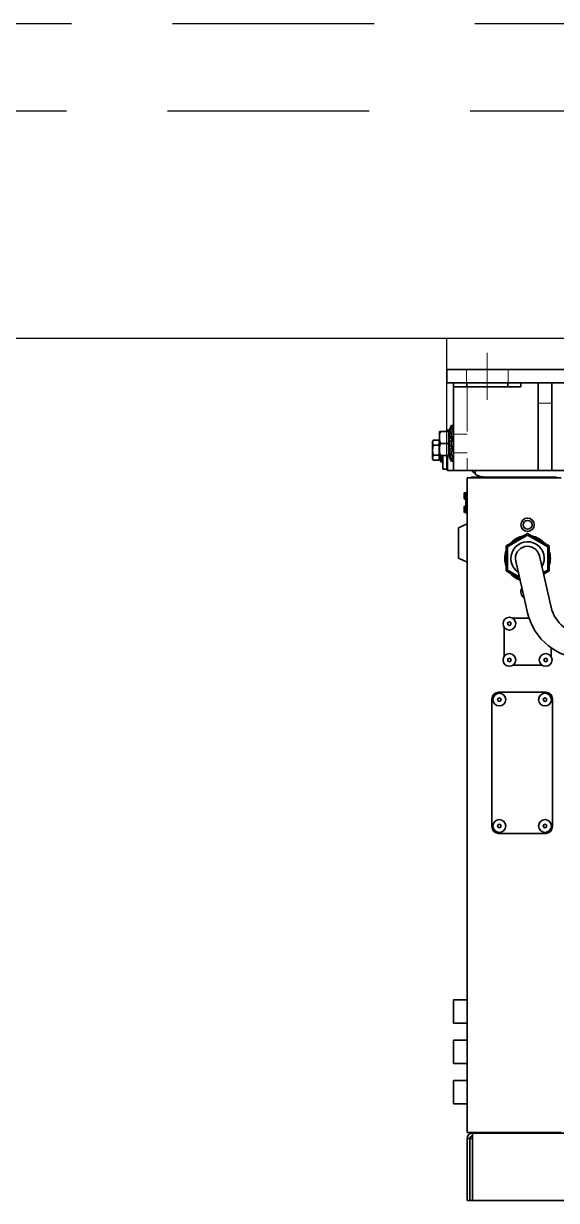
# Model space of a CAD drawing. Extents: x 39751 to 116307, y -36149 to -14965.
# Drawn here: x 53211 to 53607, y -21041 to -20166 of the extents above; entities that cross this region are included whole.
import ezdxf

# ---------------------------------------------------------------- set-up
doc = ezdxf.new("R2010")
doc.units = 0
doc.header["$LTSCALE"] = 1500
doc.linetypes.add('HIDDEN1', pattern=[0.15, 0.1, -0.05])
doc.linetypes.add('PHAN', pattern=[0.76, 0.57, -0.05, 0.02, -0.05, 0.02, -0.05])
for name, color, linetype, lineweight in [('Centerline(Atlas Copco)', 7, 'Continuous', 13), ('Hidden Edges(Atlas Copco)', 7, 'Continuous', 13), ('Visible Edges(Atlas Copco)', 7, 'Continuous', 35)]:
    doc.layers.add(name, color=color, linetype=linetype, lineweight=lineweight)
doc.layers.add('confine9', color=1, linetype='PHAN')

# ---------------------------------------------------------------- blocks, each defined once
blk = doc.blocks.new('A$C58483152')
at = {"layer": 'Centerline(Atlas Copco)', "linetype": 'Continuous'}
blk.add_line((40.6, 725.5), (40.6, 690.5), dxfattribs=at)
at = {"layer": 'Hidden Edges(Atlas Copco)'}
for p, q in [((25.1, 713), (25.1, 703)), ((56.1, 713), (56.1, 703)), ((25.1, 700), (25.1, 703)), ((25.6, 700), (25.6, 703)), ((55.6, 703), (55.6, 700)), ((56.1, 700), (56.1, 703)), ((25.6, 667), (25.6, 700)), ((78.6, 688), (88.6, 688)), ((25.6, 665), (15.6, 665)), ((25.6, 651), (15.6, 651)), ((25.6, 638), (25.6, 647))]:
    blk.add_line(p, q, dxfattribs=at)
at = {"layer": 'Visible Edges(Atlas Copco)'}
for p, q in [((10.6, 713), (10.6, 703)), ((158.6, 713), (10.6, 713)), ((158.6, 703), (10.6, 703)), ((15.6, 700), (15.6, 703)), ((65.6, 700), (65.6, 703)), ((88.6, 703), (78.6, 703)), ((78.6, 690.34), (78.6, 703)), ((88.6, 690.34), (88.6, 703)), ((65.6, 700), (15.6, 700)), ((15.6, 700), (15.6, 638)), ((78.6, 690.34), (78.6, 686.5)), ((78.6, 639.16), (78.6, 686.5)), ((88.6, 686.5), (88.6, 690.34)), ((88.6, 639.16), (88.6, 686.5)), ((5.8, 667), (5, 667)), ((5, 662.5), (5, 667)), ((12.1, 667), (5.8, 667)), ((10.6, 667.5), (11.1, 668)), ((10.6, 667.5), (10.6, 667)), ((11.1, 667), (11.1, 668)), ((11.1, 668), (12.5, 668)), ((12.1, 662.5), (12.1, 667)), ((12.5, 667), (12.1, 667)), ((13.96, 671.5), (12.5, 668.23)), ((12.5, 668.23), (13.96, 671.5)), ((12.5, 667.82), (13.96, 670.95)), ((13.96, 669.18), (12.5, 666.47)), ((12.67, 668.19), (12.5, 668.23)), ((12.5, 667.82), (12.5, 668.23)), ((12.5, 668.23), (12.5, 668.23)), ((12.5, 666.47), (12.5, 667.82)), ((12.5, 664.7), (13.96, 666.84)), ((13.58, 666.28), (12.5, 666.47)), ((12.5, 664.7), (12.5, 666.47)), ((15.6, 670.76), (13.96, 671.5)), ((13.96, 671.5), (13.96, 671.5)), ((15.6, 670.77), (13.96, 671.5)), ((13.96, 670.95), (15.6, 670.25)), ((13.96, 669.18), (13.96, 670.95)), ((15.6, 668.57), (13.96, 669.18)), ((13.96, 666.84), (15.6, 666.36)), ((13.96, 663.31), (13.96, 666.84)), ((14.57, 666.66), (15.6, 668.57)), ((15.41, 670.33), (15.6, 670.76)), ((0, 659.5), (0.58, 660.51)), ((0, 658.63), (0, 659.5)), ((0, 653), (0, 658.63)), ((4.9, 660.51), (0.58, 660.51)), ((4.9, 656.75), (0.58, 656.75)), ((4.9, 658.63), (4.9, 660.51)), ((5, 659.5), (4.9, 659.5)), ((4.9, 656.75), (4.9, 658.63)), ((4.9, 653), (4.9, 656.75)), ((5, 653.5), (5, 662.5)), ((12.1, 658), (5.8, 658)), ((12.1, 658), (12.1, 662.5)), ((12.1, 653.5), (12.1, 658)), ((12.5, 662.03), (12.5, 664.7)), ((13.96, 663.31), (12.5, 662.03)), ((14.3, 661.88), (12.5, 662.03)), ((12.5, 659.46), (12.5, 662.03)), ((12.5, 659.46), (13.96, 659.92)), ((12.5, 656.3), (12.5, 659.46)), ((15.6, 663.03), (13.96, 663.31)), ((13.96, 659.92), (15.6, 659.82)), ((13.96, 655.76), (13.96, 659.92)), ((14.3, 661.88), (15.6, 663.03)), ((14.3, 659.9), (14.3, 661.88)), ((0, 647.37), (0, 653)), ((4.9, 649.25), (0.58, 649.25)), ((4.9, 649.25), (4.9, 653)), ((4.9, 647.37), (4.9, 649.25)), ((5, 649), (5, 653.5)), ((5, 649), (5.8, 649)), ((5.3, 648.5), (5.3, 649)), ((5.3, 648.5), (6.7, 648.71)), ((5.3, 648.5), (6.34, 647.11)), ((5.3, 647.13), (5.3, 648.5)), ((12.1, 649), (5.8, 649)), ((6.7, 648.71), (6.7, 649)), ((7.6, 647.51), (6.7, 648.71)), ((7.6, 639), (7.6, 649)), ((10.6, 649), (10.6, 638.5)), ((11.1, 638), (11.1, 649)), ((12.1, 649), (12.1, 653.5)), ((12.5, 649), (12.1, 649)), ((12.5, 653.75), (12.5, 656.3)), ((13.96, 655.76), (12.5, 656.3)), ((14.3, 653.91), (12.5, 653.75)), ((12.5, 653.75), (13.96, 652.39)), ((12.5, 651.12), (12.5, 653.75)), ((12.5, 649.39), (12.5, 651.12)), ((13.96, 648.92), (12.5, 651.12)), ((13.52, 649.57), (12.5, 649.39)), ((12.5, 649.39), (13.96, 646.64)), ((12.5, 648.12), (12.5, 649.39)), ((13.96, 644.96), (12.5, 648.12)), ((12.5, 647.77), (12.5, 648.12)), ((12.65, 647.8), (12.5, 647.77)), ((12.5, 647.77), (13.96, 644.5)), ((15.6, 655.88), (13.96, 655.76)), ((13.96, 652.39), (15.6, 652.7)), ((13.96, 648.92), (13.96, 652.39)), ((15.6, 649.41), (13.96, 648.92)), ((14.3, 653.91), (14.3, 655.79)), ((15.6, 652.7), (14.3, 653.91)), ((15.6, 647.26), (14.62, 649.12)), ((0, 646.5), (0, 647.37)), ((0, 646.5), (0.58, 645.49)), ((4.9, 645.49), (0.58, 645.49)), ((4.9, 645.49), (4.9, 647.37)), ((5.3, 646.5), (4.9, 646.5)), ((5.3, 646.4), (5.3, 647.13)), ((6.34, 645.32), (5.3, 647.13)), ((5.3, 646.4), (5.67, 646.49)), ((5.3, 646.4), (6.34, 644.36)), ((5.3, 646.12), (5.3, 646.4)), ((5.3, 646.12), (6.34, 644)), ((6.34, 647.11), (7.6, 647.51)), ((6.34, 645.32), (6.34, 647.11)), ((7.6, 645.84), (6.34, 645.32)), ((6.34, 644.36), (7.6, 644.96)), ((7.6, 644.62), (6.34, 644)), ((6.34, 644), (6.34, 644.36)), ((7.6, 644.96), (7.23, 645.69)), ((7.6, 639), (10.6, 639)), ((13.96, 646.64), (15.6, 647.26)), ((13.96, 644.96), (13.96, 646.64)), ((15.6, 645.67), (13.96, 644.96)), ((13.96, 644.5), (15.6, 645.23)), ((15.6, 645.23), (15.44, 645.6)), ((78.6, 639.16), (78.6, 638)), ((88.6, 638), (88.6, 639.16)), ((10.6, 638.5), (11.1, 638)), ((11.1, 638), (15.6, 638)), ((15.6, 638), (35.6, 638)), ((25.6, 632.5), (25.6, 145.5)), ((25.6, 632.5), (32.6, 632.5)), ((28.6, 632.5), (28.6, 633)), ((28.6, 633), (32.6, 633)), ((31.6, 638), (31.6, 635.14)), ((32.6, 633), (32.6, 632.5)), ((88.1, 633), (32.6, 633)), ((32.6, 632.5), (88.6, 632.5)), ((78.6, 638), (35.6, 638)), ((88.6, 638), (78.6, 638)), ((88.1, 632.5), (88.1, 633)), ((88.1, 633), (92.1, 633)), ((148.6, 638), (88.6, 638)), ((88.6, 632.5), (95.6, 632.5)), ((92.1, 633), (92.1, 632.5)), ((24.6, 621.6), (24.6, 621.48)), ((25.6, 621.5), (24.6, 621.5)), ((24.6, 621.48), (24.6, 619.78)), ((23.5, 620.5), (23.5, 617.5)), ((24.6, 619.78), (24.6, 618.29)), ((24.6, 608.5), (24.6, 618.29)), ((23.5, 610.5), (23.5, 607.5)), ((24.6, 608.5), (24.6, 606.5)), ((25.6, 606.5), (24.6, 606.5)), ((24.6, 606.5), (24.6, 606.4)), ((19.25, 595.33), (25.6, 598.29)), ((19.25, 595.33), (19.25, 584)), ((70.6, 590.98), (62.6, 586.36)), ((70.6, 589.82), (63.1, 585.49)), ((78.6, 586.36), (70.6, 590.98)), ((78.1, 585.49), (70.6, 589.82)), ((19.25, 584), (19.25, 572.67)), ((62.6, 586.36), (54.6, 581.74)), ((54.6, 581.74), (54.6, 572.5)), ((63.1, 585.49), (55.6, 581.16)), ((55.6, 581.16), (55.6, 572.5)), ((85.6, 581.16), (78.1, 585.49)), ((86.6, 581.74), (78.6, 586.36)), ((85.6, 572.5), (85.6, 581.16)), ((86.6, 572.5), (86.6, 581.74)), ((19.25, 572.67), (25.6, 569.71)), ((54.6, 572.5), (54.6, 563.26)), ((55.6, 572.5), (55.6, 563.84)), ((69.63, 536.37), (61.83, 570.49)), ((79.37, 574.51), (87.18, 540.39)), ((85.6, 563.84), (85.6, 572.5)), ((86.6, 563.26), (86.6, 572.5)), ((54.6, 563.26), (62.6, 558.64)), ((55.6, 563.84), (63.1, 559.51)), ((82.26, 561.91), (85.6, 563.84)), ((82.49, 560.89), (86.6, 563.26)), ((62.6, 558.64), (64.83, 557.35)), ((63.1, 559.51), (64.53, 558.68)), ((69.63, 536.37), (70.6, 532.14)), ((87.18, 540.39), (88.15, 536.15)), ((71.77, 528), (59.66, 528)), ((53.1, 521.44), (53.1, 499.56)), ((88.1, 499.56), (88.1, 506.02)), ((59.66, 493), (81.54, 493)), ((49.1, 473), (84.1, 473)), ((44.1, 373), (44.1, 468)), ((89.1, 468), (89.1, 373)), ((84.1, 368), (49.1, 368)), ((15.6, 226.75), (15.6, 244.25)), ((15.6, 244.25), (25.6, 244.25)), ((15.6, 226.75), (25.6, 226.75)), ((15.6, 196.75), (15.6, 214.25)), ((15.6, 214.25), (25.6, 214.25)), ((15.6, 196.75), (25.6, 196.75)), ((15.6, 166.75), (15.6, 184.25)), ((15.6, 184.25), (25.6, 184.25)), ((15.6, 166.75), (25.6, 166.75)), ((25.6, 145.5), (32.6, 145.5)), ((25.6, 141), (27.6, 141)), ((25.6, 141), (25.6, 95)), ((27.6, 141), (29.6, 141)), ((27.6, 141), (27.6, 95)), ((28.6, 145), (28.6, 145.5)), ((29.6, 145), (28.6, 145)), ((29.6, 141), (29.6, 145)), ((31.6, 145), (29.6, 145)), ((29.6, 95), (29.6, 141)), ((32.6, 145), (31.6, 145)), ((32.6, 145.5), (32.6, 145)), ((32.6, 145.5), (88.6, 145.5)), ((32.6, 145), (88.1, 145)), ((88.1, 145), (88.1, 145.5)), ((89.1, 145), (88.1, 145)), ((88.6, 145.5), (95.6, 145.5)), ((430.1, 145), (89.1, 145)), ((25.6, 95), (27.6, 95)), ((27.6, 95), (29.6, 95)), ((104.1, 95), (29.6, 95))]:
    blk.add_line(p, q, dxfattribs=at)
at = {"layer": 'Visible Edges(Atlas Copco)', "flags": 128}
for points in [[(5, 662.5), (5, 662.68), (5.01, 662.86), (5.01, 663.04), (5.02, 663.22), (5.03, 663.4), (5.05, 663.58), (5.07, 663.76), (5.09, 663.95), (5.11, 664.13), (5.14, 664.31), (5.17, 664.49), (5.2, 664.67), (5.23, 664.86), (5.27, 665.04), (5.31, 665.23), (5.35, 665.42), (5.4, 665.61), (5.45, 665.8), (5.5, 666), (5.55, 666.19), (5.61, 666.39), (5.67, 666.59), (5.74, 666.79), (5.8, 667)], [(0, 658.63), (0, 658.71), (0, 658.78), (0.01, 658.86), (0.02, 658.93), (0.03, 659.01), (0.04, 659.08), (0.05, 659.16), (0.06, 659.23), (0.08, 659.31), (0.1, 659.39), (0.12, 659.46), (0.14, 659.54), (0.17, 659.62), (0.2, 659.69), (0.23, 659.77), (0.26, 659.85), (0.29, 659.93), (0.32, 660.01), (0.36, 660.09), (0.4, 660.17), (0.44, 660.25), (0.49, 660.34), (0.53, 660.42), (0.58, 660.51)], [(0.58, 656.75), (0.53, 656.84), (0.49, 656.92), (0.44, 657.01), (0.4, 657.09), (0.36, 657.17), (0.32, 657.25), (0.29, 657.33), (0.26, 657.41), (0.23, 657.49), (0.2, 657.56), (0.17, 657.64), (0.14, 657.72), (0.12, 657.8), (0.1, 657.87), (0.08, 657.95), (0.06, 658.02), (0.05, 658.1), (0.04, 658.17), (0.03, 658.25), (0.02, 658.33), (0.01, 658.4), (0, 658.48), (0, 658.55), (0, 658.63)], [(0, 653), (0, 653.15), (0, 653.3), (0.01, 653.46), (0.02, 653.61), (0.03, 653.76), (0.04, 653.91), (0.05, 654.06), (0.06, 654.21), (0.08, 654.36), (0.1, 654.51), (0.12, 654.67), (0.14, 654.82), (0.17, 654.97), (0.2, 655.13), (0.23, 655.28), (0.26, 655.44), (0.29, 655.6), (0.32, 655.76), (0.36, 655.92), (0.4, 656.08), (0.44, 656.25), (0.49, 656.41), (0.53, 656.58), (0.58, 656.75)], [(5.8, 658), (5.74, 658.21), (5.67, 658.41), (5.61, 658.61), (5.55, 658.81), (5.5, 659), (5.45, 659.2), (5.4, 659.39), (5.35, 659.58), (5.31, 659.77), (5.27, 659.96), (5.23, 660.14), (5.2, 660.33), (5.17, 660.51), (5.14, 660.69), (5.11, 660.87), (5.09, 661.05), (5.07, 661.24), (5.05, 661.42), (5.03, 661.6), (5.02, 661.78), (5.01, 661.96), (5.01, 662.14), (5, 662.32), (5, 662.5)], [(5, 653.5), (5, 653.68), (5.01, 653.86), (5.01, 654.04), (5.02, 654.22), (5.03, 654.4), (5.05, 654.58), (5.07, 654.76), (5.09, 654.95), (5.11, 655.13), (5.14, 655.31), (5.17, 655.49), (5.2, 655.67), (5.23, 655.86), (5.27, 656.04), (5.31, 656.23), (5.35, 656.42), (5.4, 656.61), (5.45, 656.8), (5.5, 657), (5.55, 657.19), (5.61, 657.39), (5.67, 657.59), (5.74, 657.79), (5.8, 658)], [(0.58, 649.25), (0.53, 649.42), (0.49, 649.59), (0.44, 649.75), (0.4, 649.92), (0.36, 650.08), (0.32, 650.24), (0.29, 650.4), (0.26, 650.56), (0.23, 650.72), (0.2, 650.87), (0.17, 651.03), (0.14, 651.18), (0.12, 651.33), (0.1, 651.49), (0.08, 651.64), (0.06, 651.79), (0.05, 651.94), (0.04, 652.09), (0.03, 652.24), (0.02, 652.39), (0.01, 652.54), (0, 652.7), (0, 652.85), (0, 653)], [(0, 647.37), (0, 647.45), (0, 647.52), (0.01, 647.6), (0.02, 647.67), (0.03, 647.75), (0.04, 647.83), (0.05, 647.9), (0.06, 647.98), (0.08, 648.05), (0.1, 648.13), (0.12, 648.2), (0.14, 648.28), (0.17, 648.36), (0.2, 648.44), (0.23, 648.51), (0.26, 648.59), (0.29, 648.67), (0.32, 648.75), (0.36, 648.83), (0.4, 648.91), (0.44, 648.99), (0.49, 649.08), (0.53, 649.16), (0.58, 649.25)], [(5.8, 649), (5.74, 649.21), (5.67, 649.41), (5.61, 649.61), (5.55, 649.81), (5.5, 650), (5.45, 650.2), (5.4, 650.39), (5.35, 650.58), (5.31, 650.77), (5.27, 650.96), (5.23, 651.14), (5.2, 651.33), (5.17, 651.51), (5.14, 651.69), (5.11, 651.87), (5.09, 652.05), (5.07, 652.24), (5.05, 652.42), (5.03, 652.6), (5.02, 652.78), (5.01, 652.96), (5.01, 653.14), (5, 653.32), (5, 653.5)], [(0.58, 645.49), (0.53, 645.58), (0.49, 645.66), (0.44, 645.75), (0.4, 645.83), (0.36, 645.91), (0.32, 645.99), (0.29, 646.07), (0.26, 646.15), (0.23, 646.23), (0.2, 646.31), (0.17, 646.38), (0.14, 646.46), (0.12, 646.54), (0.1, 646.61), (0.08, 646.69), (0.06, 646.77), (0.05, 646.84), (0.04, 646.92), (0.03, 646.99), (0.02, 647.07), (0.01, 647.14), (0, 647.22), (0, 647.29), (0, 647.37)]]:
    blk.add_lwpolyline(points, dxfattribs=at)
at = {"layer": 'Visible Edges(Atlas Copco)'}
for centre, radius in [((70.6, 597.5), 5), ((70.6, 597.5), 3.32), ((57.1, 524), 4.75), ((57.1, 524), 1.3), ((57.1, 497), 4.75), ((84.1, 497), 4.75), ((57.1, 497), 1.3), ((84.1, 497), 1.3), ((49.6, 467.5), 4.75), ((49.6, 467.5), 1.3), ((83.6, 467.5), 4.75), ((83.6, 467.5), 1.3), ((49.6, 373.5), 4.75), ((83.6, 373.5), 4.75), ((49.6, 373.5), 1.3), ((83.6, 373.5), 1.3)]:
    blk.add_circle(centre, radius, dxfattribs=at)
for centre, radius, start, end in [((39.6, 647), 14, 220.0052, 235.1501), ((39.6, 649), 16, 240, 270), ((24.6, 620.5), 1.1, 90, 180), ((24.6, 617.5), 1.1, 180, 270), ((24.6, 610.5), 1.1, 90, 180), ((24.6, 607.5), 1.1, 180, 270), ((70.6, 572.5), 17, 100.25008, 139.74992), ((70.6, 572.5), 16, 99.63587, 120), ((70.6, 572.5), 16, 60, 80.36413), ((70.6, 572.5), 17, 40.25008, 79.74992), ((70.6, 572.5), 17, 160.25008, 199.74992), ((70.6, 572.5), 16, 159.63587, 180), ((70.6, 572.5), 12.4, 329.41671, 236.36351), ((70.6, 572.5), 16, 120, 140.36413), ((70.6, 572.5), 9, 12.89011, 192.89011), ((70.6, 572.5), 16, 39.63587, 60), ((70.6, 572.5), 16, 0, 20.36413), ((70.6, 572.5), 17, 340.25008, 19.74992), ((70.6, 572.5), 16, 180, 200.36413), ((70.6, 572.5), 16, 339.63587, 0), ((70.6, 572.5), 17, 220.25008, 250.92439), ((70.6, 572.5), 16, 219.63587, 240), ((70.6, 572.5), 16, 317.11898, 320.36413), ((70.6, 572.5), 17, 314.85583, 319.74992), ((70.6, 572.5), 16, 240, 248.66125), ((70.6, 547.5), 5, 146.09352, 239.68671), ((113.5, 541.95), 26, 192.89011, 270), ((55.1, 526), 2, 114.00344, 155.99656), ((113.5, 541.95), 44, 192.89011, 270), ((55.1, 495), 2, 204.00344, 245.99656), ((86.1, 495), 2, 294.00344, 335.99656), ((49.1, 468), 5, 90, 180), ((84.1, 468), 5, 0, 90), ((49.1, 373), 5, 180, 270), ((84.1, 373), 5, 270, 0), ((29.6, 141), 4, 90, 180), ((29.6, 141), 2, 90, 180)]:
    blk.add_arc(centre, radius, start, end, dxfattribs=at)

msp = doc.modelspace()

# ---------------------------------------------------------------- linework, layer by layer
for p, q in [((45257.66, -20400.01), (67215.67, -20400.01)), ((53525.75, -20497.81), (53525.75, -20400.01))]:
    msp.add_line(p, q)
at = {"layer": 'confine9', "color": 2, "linetype": 'HIDDEN1'}
for p, q in [((43646.6, -20166.01), (67135.67, -20166.01)), ((43642.95, -20231.01), (67135.67, -20231.01))]:
    msp.add_line(p, q, dxfattribs=at)

# ---------------------------------------------------------------- block references
msp.add_blockref('A$C58483152', (53515.15, -21136.31))

doc.saveas('drawing.dxf')
